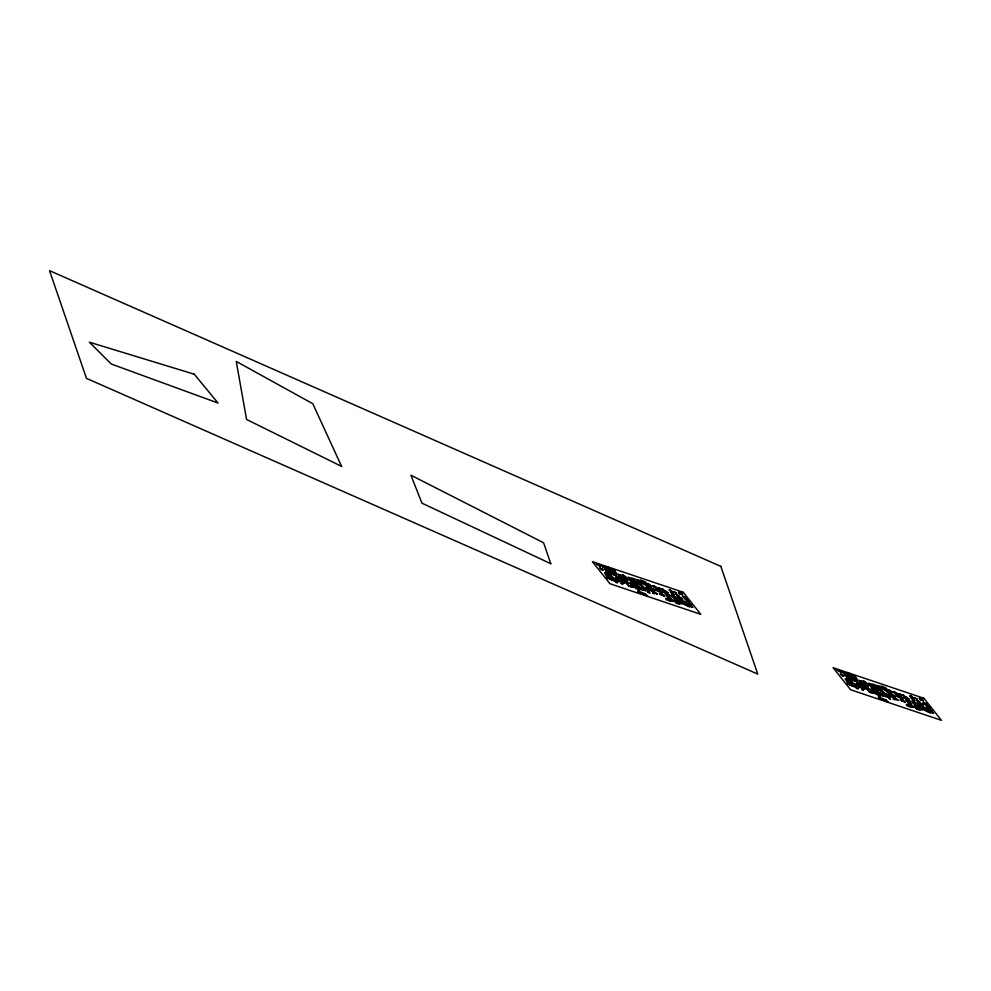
<?xml version="1.0" encoding="UTF-8"?>
<svg xmlns="http://www.w3.org/2000/svg" width="991" height="991" viewBox="0 0 991 991"><rect width="100%" height="100%" fill="white"/><g stroke="black" fill="none" stroke-linecap="round" stroke-linejoin="round"><path stroke-width="1.49" d="M610.543 577.964L606.12 577.468L617.69 582.584L613.144 577.456L610.939 576.613L610.543 577.964L608.177 575.176L611.385 576.155L611.113 575.325L608.14 573.182L609.676 574.396M851.207 683.988L846.797 683.493L858.355 688.609L853.808 683.48L851.603 682.638L851.207 683.988L848.841 681.201L852.062 682.18L851.777 681.35L848.804 679.207L850.34 680.433M602.02 566.22L603.804 566.307L605.786 568.301L602.02 566.22L603.544 567.434L602.528 567.05M842.684 672.245L844.468 672.332L846.45 674.326L842.684 672.245L844.208 673.471L843.205 673.075M604.56 569.342L604.46 568.153L607.26 569.404L607.966 570.729L604.56 569.342L606.554 570.482M845.224 675.367L845.125 674.177L847.924 675.428L848.63 676.754L845.224 675.367L847.231 676.506M613.379 573.616L614.209 575.114L609.824 573.492L611.224 573.442L608.982 571.014L613.057 573.108M854.044 679.64L854.874 681.139L850.489 679.516L851.901 679.467L849.646 677.039L853.722 679.132M668.714 595.69L669.544 595.455L669.098 594.91L664.998 593.51L666.225 595.257L669.16 596.235L667.104 595.157L667.55 595.702M909.379 701.715L910.209 701.479L909.763 700.934L905.675 699.535L906.889 701.281L909.825 702.26L907.781 701.182L908.227 701.727M685.772 598.638L686.577 598.49L685.896 597.598L682.328 595.963L685.772 598.638L683.728 597.548M927.242 704.514L924.392 703.573L923.005 701.987L927.242 704.514L925.582 703.288M596.371 563.867L599.505 564.709L600.496 566.456L596.693 564.375M837.036 669.891L840.17 670.734L841.161 672.48L837.358 670.399M630.462 586.647L633.732 587.49L631.292 583.749L628.145 582.658L626.188 580.515L623.587 580.094L628.777 586.003L630.462 586.647L628.455 585.495M871.126 692.672L874.409 693.514L871.956 689.773L868.81 688.683L866.852 686.54L864.263 686.119L869.441 692.028L871.126 692.672L869.132 691.52M674.598 597.053L677.534 597.709L678.302 598.973L673.149 597.833L670.882 595.145L674.66 597.077L672.616 596L674.214 596.532M915.263 703.077L918.199 703.734L918.979 704.997L913.813 703.858L911.559 701.182L915.337 703.102L913.281 702.024L914.891 702.557M667.104 596.087L670.176 597.189L670.684 598.019L669.755 597.92L671.18 598.985L668.752 598.49L666.658 595.541M907.781 702.111L910.84 703.214L911.348 704.044L910.432 703.944L911.844 705.01L909.428 704.514L907.335 701.566M602.144 569.503L603.469 569.936L599.617 567.818L602.466 570.011L600.781 569.367M842.821 675.528L844.134 675.961L840.294 673.843L843.13 676.035L841.446 675.391M622.571 574.792L623.983 577.369L626.015 578.509L624.429 578.62L627.749 580.503L626.882 579.24L628.207 579.747L627.699 578.917L622.571 574.792L624.578 575.932M863.235 680.817L864.66 683.394L866.679 684.533L865.093 684.645L868.413 686.528L867.546 685.264L868.884 685.772L868.364 684.942L863.235 680.817L865.242 681.957M683.765 602.392L686.726 602.949L685.177 601.574L680.272 600.261L681.932 602.181L684.211 602.937L682.155 601.859L682.601 602.404M924.43 708.416L927.39 708.974L925.854 707.599L920.936 706.286L922.596 708.206L924.876 708.961L922.832 707.884L923.278 708.441M658.408 588.01L657.516 587.799L660.464 589.794L659.771 588.146L658.086 587.502L660.093 588.654M899.072 694.034L898.193 693.824L901.141 695.818L900.447 694.171L898.75 693.527L900.757 694.679M645.079 584.442L647.705 585.347L645.116 581.791L640.384 579.983L643.654 583.129L642.118 581.903M885.743 690.467L888.382 691.371L885.781 687.816L881.049 686.007L884.319 689.154L882.795 687.927M678.959 593.25L682.737 594.749L681.337 593.076L678.538 592.123L679.492 593.82L681.015 594.253M682.204 594.179L680.681 593.733L681.213 594.315M672.071 591.528L669.012 589.868L672.604 592.098L669.817 589.534L670.065 590.314M919.623 699.274L923.414 700.773L922.002 699.101L919.202 698.147L920.168 699.844L921.692 700.278M922.869 700.203L921.345 699.757L921.89 700.34M912.736 697.553L911.212 697.119L913.268 698.122L911.274 695.793L910.481 695.558L911.076 697.094L909.688 695.893L910.729 696.339M637.362 583.749L636.346 583.352L637.882 584.579L636.891 583.216L630.189 580.924L631.886 583.08L638.068 585.408L637.312 584.356M878.038 689.773L877.023 689.389L878.546 690.603L877.555 689.24L870.854 686.949L872.551 689.104L878.732 691.433L877.976 690.38M676.308 601.19L674.301 600.608L676.345 603.284L679.318 604.213L676.308 601.19L677.745 602.392M916.972 707.215L914.966 706.633L917.009 709.308L919.982 710.237L916.972 707.215L918.422 708.429M677.745 595.876L675.887 594.29L679.442 596.545M918.409 701.901L916.551 700.315L920.106 702.569M663.475 591.8L665.072 592.333L663.029 591.255L667.042 593.869L665.865 592.308L668.529 593.151L666.46 591.701M904.139 697.825L905.749 698.358L903.693 697.28L907.719 699.894L906.542 698.333L909.193 699.175L907.124 697.726M618.421 576.911L620.428 578.063L616.105 576.031L618.768 579.103L622.881 580.714L620.824 579.685L621.332 580.255M859.086 682.948L861.092 684.087L856.769 682.056L859.432 685.128L863.557 686.738L861.489 685.71L862.009 686.28M679.764 598.651L677.522 596.471L681.56 597.821L682.811 599.233L679.318 598.106L681.374 599.183L680.928 598.638M920.428 704.675L918.186 702.495L922.237 703.845L923.476 705.258L919.995 704.13L922.039 705.208L921.593 704.663M690.232 605.377L690.863 606.641L692.932 607.372L689.823 604.844L691.854 605.935M930.896 711.402L931.528 712.665L933.609 713.396L930.487 710.869L932.531 711.959M620.663 575.077L618.074 574.272L620.23 576.254L622.447 576.712L620.663 575.077L622.187 576.304M687.742 604.535L684.62 603.123L682.675 603.63L689.761 607.111L688.683 604.844L684.831 603.643L685.277 604.188M861.328 681.114L858.739 680.297L860.906 682.279L863.111 682.737L861.328 681.114L862.864 682.328M928.418 710.559L925.297 709.147L923.339 709.655L930.438 713.136L929.347 710.869L925.495 709.667L925.941 710.213M687.172 600.261L684.892 598.824L688.188 600.645L686.627 599.419M924.392 703.573L928.852 706.67L925.557 704.849M609.688 569.045L614.977 571.002L617.071 574.669L612.165 572.067L614.284 572.761L609.899 568.004L606.071 566.617L607.26 568.5L609.998 569.54L608.313 568.896M850.352 675.069L855.642 677.026L857.735 680.693L852.83 678.092L854.948 678.785L850.575 674.029L846.735 672.641L847.924 674.524L850.674 675.565L848.977 674.921M638.774 589.781L635.528 588.196L634.327 586.536L637.783 587.836L639.79 590.165L638.254 588.951L639.269 589.335M879.438 695.806L876.193 694.22L874.991 692.56L878.447 693.861L880.454 696.19L878.918 694.976L879.934 695.36M665.432 591.169L661.48 588.654L664.639 591.788M661.926 589.199L663.536 589.732L663.09 589.187M666.311 592.853L667.922 593.386L667.476 592.841M669.544 595.455L667.488 594.377M677.98 598.254L674.921 597.276L676.964 598.353L675.924 597.177M667.377 596.681L669.42 597.759L667.823 597.226M679.516 601.797L677.906 601.264L679.306 603.346L681.597 604.027L680.086 602.008L678.352 601.81M906.108 697.193L902.157 694.679L905.303 697.813M902.59 695.224L904.201 695.756L903.755 695.211M906.988 698.878L908.586 699.411L908.14 698.866M910.209 701.479L908.165 700.402M918.645 704.279L915.585 703.3L917.641 704.378L917.195 703.833M908.041 702.706L910.097 703.783L908.487 703.251M920.181 707.822L918.583 707.289L919.97 709.37L922.262 710.052L920.763 708.032L919.016 707.834M689.463 603.977L688.448 603.234L691.507 605.08L689.463 603.977L691.099 604.547M930.128 710.002L929.112 709.259L932.172 711.104L930.128 710.002L931.763 710.572M647.792 590.884L649.514 591.466L646.268 589.657L647.792 590.884L647.284 590.054M888.456 696.908L890.178 697.491L886.933 695.682L888.456 696.908L887.948 696.078M686.713 600.992L689.265 602.008L689.402 602.999L686.305 600.459L688.349 601.562M927.39 707.017L929.942 708.032L930.066 709.023L926.981 706.484L929.013 707.586M686.577 598.49L684.917 597.263M672.802 600.695L671.811 600.348L673.459 601.574L672.294 600.001L669.606 599.06L670.535 600.571L672.468 601.227M913.467 706.719L912.488 706.372L914.123 707.599L912.959 706.026L910.283 705.084L911.2 706.595L913.132 707.252M631.143 580.478L629.706 579.958L628.207 577.121L630.771 578.063L632.828 581.122L631.143 580.478L632.506 580.615M871.807 686.503L870.371 685.983L868.872 683.146L871.436 684.087L873.492 687.147L871.807 686.503L873.182 686.639M639.889 583.947L641.623 584.566L639.331 580.54L631.812 578.013L633.484 580.875L638.105 582.25L639.889 583.947L638.365 582.72M660.762 593.795L663.697 594.848L664.664 596.495L659.387 593.646M880.553 689.971L882.287 690.591L879.996 686.565L872.476 684.038L874.149 686.899L878.769 688.274L880.553 689.971L879.029 688.745M901.426 699.819L904.362 700.872L905.34 702.52L900.051 699.671M674.239 598.948L676.742 600.546L674.871 599.951L673.892 598.44L675.912 599.567M914.904 704.973L917.418 706.571L915.548 705.976L914.569 704.465L916.588 705.592M661.356 592.841L656.599 590.537L655.249 588.555L660.7 590.648L662.372 593.237L660.836 592.011L661.852 592.407M902.021 698.866L897.264 696.562L895.926 694.58L901.364 696.673L903.036 699.262L901.5 698.036L902.516 698.432M640.743 580.528L642.75 581.68L641.053 581.036M615.3 571.497L613.293 570.358M646.082 583.327L644.398 582.683L646.392 583.823M653.156 586.585L657.603 588.84L654.246 586.065M607.805 569.552L610.159 571.039L607.495 569.045L609.49 570.197M609.973 570.234L612.203 571.634L609.651 569.738L611.658 570.878M604.783 568.661L606.145 568.797M615.783 572.773L614.098 572.129L616.105 573.269M640.149 582.138L638.452 581.494L640.805 583.265M647.396 584.851L646.021 584.702M651.26 586.325L649.885 586.177L651.582 586.833L649.898 584.504L646.937 583.464L649.885 586.177M628.443 577.84L630.449 578.992L628.765 578.348M643.233 583.55L645.24 584.702L642.639 582.733M638.774 581.99L640.459 582.634M616.749 574.173L615.374 574.024M655.794 589.447L657.801 590.586L656.116 589.942M606.467 571.262L608.846 572.773L606.839 572.104L606.145 570.766L608.152 571.906M650.257 587.688L646.256 585.755L648.337 587.713L650.022 588.357L649.365 587.329L653.465 589.137L654.94 591.045L650.009 587.787M614.581 574.557L616.588 575.709L613.615 573.64L616.266 575.201M648.027 587.205L649.712 587.849M642.255 585.396L639.071 583.798L640.136 585.57L643.58 586.92L640.248 584.244M653.787 589.633L651.781 588.493M621.964 578.075L623.971 579.215L621.097 576.911L623.649 578.719M625.742 579.363L627.427 580.008M654.63 590.537L653.255 590.401M643.258 586.424L641.895 586.276M604.906 573.157L606.591 573.801L604.584 572.662L606.244 575.709L609.936 578.038M645.649 588.344L647.656 589.484L645.067 587.403L647.334 588.988M650.294 590.289L652.301 591.429L651.037 589.434L648.387 588.765L651.979 590.933M611.075 575.66L609.7 575.511M633.484 584.863L636.755 586.177L637.609 587.552L634.29 586.288L633.175 584.368L635.169 585.508M655.423 593.2L657.429 594.34L653.626 591.714L657.107 593.844M608.363 575.548L606.678 574.904L608.685 576.056M613.454 577.964L611.447 576.812M618.211 579.673L615.547 578.298L615.411 577.245L619.586 580.231L616.216 578.533M633.98 585.78L635.987 586.932M645.488 590.264L644.472 588.629L641.747 587.589L643.63 589.93L645.81 590.772L644.125 590.128M634.327 586.536L636.333 587.675L634.649 587.031M647.879 591.999L649.885 593.151L647.247 591.181L649.563 592.643M881.408 686.552L883.415 687.704L881.73 687.06M855.964 677.522L853.957 676.382M886.747 689.352L885.062 688.708L887.069 689.86M893.82 692.61L898.28 694.864L894.91 692.09M850.637 676.271L852.867 677.658L850.315 675.763L852.322 676.915M848.469 675.577L850.823 677.064L848.16 675.069L850.167 676.221M845.447 674.685L846.822 674.821M856.459 678.798L854.762 678.154L856.769 679.293M880.813 688.163L879.128 687.519L881.47 689.29M888.06 690.876L886.685 690.727M891.925 692.35L890.562 692.213L892.247 692.858L890.562 690.529L887.602 689.488L890.562 692.213M869.107 683.864L871.114 685.016L869.429 684.372M883.898 689.575L885.904 690.727L883.303 688.757M879.438 688.014L881.135 688.658M857.413 680.198L856.051 680.049M896.459 695.471L898.465 696.611L896.781 695.967M847.132 677.287L849.522 678.798L847.503 678.129L846.822 676.791L848.829 677.931M888.692 693.229L890.698 694.381L886.933 691.78L890.513 692.957L890.376 693.873M892.445 694.518L895.616 697.069L890.674 693.811L894.452 695.657M855.245 680.582L857.252 681.734L854.279 679.665L856.93 681.226M882.919 691.421L879.735 689.823L880.801 691.594L884.245 692.944L880.925 690.269M866.407 685.388L868.091 686.032M862.628 684.1L864.635 685.239L861.761 682.935L864.325 684.744M895.294 696.562L893.932 696.425M883.935 692.449L882.56 692.3M845.571 679.182L847.255 679.826L845.261 678.686L846.909 681.734L850.6 684.063M886.313 694.369L888.32 695.509L885.743 693.427L887.998 695.013M890.959 696.314L892.965 697.466L891.702 695.459L889.063 694.79L892.643 696.958M851.74 681.684L850.365 681.535M874.149 690.888L877.419 692.201L878.274 693.576L874.966 692.313L873.839 690.393L875.846 691.532M896.099 699.225L898.094 700.364L894.291 697.738L897.784 699.869M849.039 681.573L847.355 680.928L849.349 682.081M854.131 683.988L852.124 682.836M858.887 685.698L856.224 684.323L856.075 683.27L860.25 686.255L856.881 684.558M874.644 691.805L876.651 692.957M886.165 696.289L885.136 694.666L882.411 693.613L884.294 695.955L886.474 696.797L884.79 696.153M874.991 692.56L876.998 693.7L875.313 693.056M888.543 698.023L890.55 699.175L887.911 697.206L890.24 698.667M600.038 565.13L599.022 564.746L600.546 565.96M639.839 581.37L638.315 580.144M647.569 584.219L649.093 585.433L648.089 585.049M625.903 576.935L624.887 576.539L626.423 577.765M634.104 580.255L632.568 579.029L634.649 581.209L633.125 579.995L634.141 580.379M618.211 574.47L619.747 575.697M661.208 591.478L659.684 590.252M627.699 578.917L626.684 578.521L627.192 579.351M616.774 576.824L618.31 578.05L617.294 577.654M644.645 588.914L643.63 588.53L645.166 589.744M619.078 579.401L618.062 579.017L618.57 579.846M637.263 587.006L635.739 585.792M615.151 579.586L614.135 579.202L615.671 580.416M606.12 577.468L607.656 578.682M840.702 671.155L839.687 670.771L841.21 671.985M880.503 687.395L878.98 686.168M888.233 690.244L889.769 691.458L888.754 691.074M866.58 682.96L865.564 682.564L867.088 683.79M858.875 680.495L860.411 681.721M901.884 697.503L900.348 696.289M868.364 684.942L867.348 684.546L867.868 685.376M857.438 682.849L858.974 684.075L857.958 683.679M885.31 694.939L884.306 694.555L885.83 695.769M859.742 685.425L858.726 685.041L859.247 685.871M877.939 693.031L876.403 691.817M855.828 685.611L854.812 685.227L856.335 686.441M846.797 683.493L848.321 684.707M670.684 598.019L669.16 596.805M911.348 704.044L909.825 702.83M678.934 595.851L676.94 594.699M673.892 594.266L672.493 594.092L674.19 594.761L673.273 593.237L670.3 591.875L672.493 594.092M919.598 701.876L917.604 700.724M914.557 700.29L913.157 700.129L914.854 700.786L913.937 699.262L910.964 697.899L913.157 700.129M675.082 601.426L676.519 602.627L675.49 602.218M915.746 707.45L917.183 708.664L916.155 708.243M863.037 686.168L860.25 683.765M622.373 580.144L619.573 577.741M927.105 710.2L927.551 710.745L925.458 710.138L929.459 712.145L927.056 710.671M686.441 604.176L686.874 604.721L684.781 604.114L688.795 606.12L686.391 604.646M927.291 705.443L927.849 706.286M896.917 693.242L893.535 691.569L893.82 692.226M874.05 688.039L872.365 687.395M873.926 693.366L872.241 692.721M867.311 688.411L865.304 687.258L868.19 689.24L866.184 688.101M656.24 587.217L652.858 585.545L653.156 586.201M633.385 582.014L631.701 581.358M633.261 587.341L631.577 586.697M626.646 582.374L624.64 581.234L627.514 583.216L625.519 582.076M881.668 694.096L882.188 694.926L880.652 693.712M857.834 688.943L856.298 687.717L856.819 688.547M842.61 674.735L843.118 675.565M641.004 588.072L641.524 588.902L639.988 587.688M617.17 582.919L615.634 581.692L616.154 582.522M601.933 568.71L602.454 569.54M846.525 678.401L846.946 679.331M605.86 572.377L606.281 573.306M674.561 592.209L673.62 591.491L676.63 593.225L674.561 592.209M915.226 698.246L914.297 697.515L917.294 699.25L915.226 698.246M676.915 599.282L675.552 598.403L679.008 599.617L681.003 601.909L678.6 601.128L676.915 599.282M917.579 705.307L916.229 704.428L919.673 705.642L921.68 707.933L919.264 707.153L917.579 705.307M194.273 374.214L89.401 342.205L111.265 364.019L218.02 403.052L194.273 374.214M609.341 568.611L608.04 567.942L609.341 568.611M850.005 674.636L848.705 673.967L850.005 674.636M666.237 591.429L664.639 590.896L666.683 591.974L666.237 591.429M673.533 595.343L671.923 594.811L673.979 595.888L673.533 595.343M680.644 597.796L679.046 597.263L681.09 598.341L680.644 597.796M673.57 596.842L671.96 596.309L674.004 597.387L673.57 596.842M682.415 600.93L680.805 600.397L682.849 601.475L682.415 600.93M679.194 600.026L677.596 599.493L679.64 600.571L679.194 600.026M683.047 601.636L681.436 601.103L683.48 602.194L683.047 601.636M679.962 601.091L678.352 600.558L680.408 601.636L679.962 601.091M906.914 697.453L905.303 696.921L907.347 697.998L906.914 697.453M914.197 701.368L912.587 700.835L914.643 701.913L914.197 701.368M921.32 703.821L919.71 703.288L921.754 704.366L921.32 703.821M914.235 702.867L912.624 702.334L914.681 703.412L914.235 702.867M923.079 706.955L921.469 706.422L923.525 707.5L923.079 706.955M919.871 706.05L918.261 705.518L920.317 706.595L919.871 706.05M923.711 707.661L922.101 707.14L924.157 708.218L923.711 707.661M920.627 707.116L919.029 706.583L921.073 707.661L920.627 707.116M683.245 592.259L592.407 561.662L609.948 583.724L700.786 614.321L683.245 592.259M923.909 698.283L833.072 667.686L850.612 689.748L941.45 720.346L923.909 698.283M670.201 601.079L666.336 599.753L665.605 598.329L668.417 598.849L670.201 601.079M910.878 707.103L907.013 705.778L906.269 704.353L909.081 704.874L910.878 707.103M639.381 587.118L637.287 586.387L639.418 588.852L642.924 590.202L639.381 587.118M880.045 693.143L877.964 692.412L880.082 694.889L883.588 696.227L880.045 693.143M608.499 567.62L606.814 566.963L608.499 567.62M653.998 586.523L652.313 585.879L653.998 586.523M612.822 573.554L611.125 572.909L612.822 573.554M635.615 582.956L633.93 582.312L635.615 582.956M607.471 572.563L605.774 571.918L607.471 572.563M632.679 582.299L630.994 581.655L632.679 582.299M620.589 579.017L618.904 578.372L620.589 579.017M661.517 594.773L659.82 594.129L661.517 594.773M608.35 576.068L606.653 575.424L608.35 576.068M621.865 581.395L620.168 580.751L621.865 581.395M654.295 593.659L652.611 593.014L654.295 593.659M628.195 583.934L626.51 583.29L628.195 583.934M668.801 599.357L667.116 598.713L668.801 599.357M632.109 585.631L630.425 584.987L632.109 585.631M669.656 600.459L667.959 599.815L669.656 600.459M623.017 582.819L621.332 582.175L623.017 582.819M619.486 581.618L617.802 580.974L619.486 581.618M615.857 580.676L614.172 580.032L615.857 580.676M612.141 579.859L610.444 579.215L612.141 579.859M622.757 584.009L621.072 583.365L622.757 584.009M849.163 673.645L847.478 673L849.163 673.645M894.662 692.548L892.978 691.904L894.662 692.548M853.486 679.578L851.802 678.934L853.486 679.578M848.135 678.587L846.45 677.943L848.135 678.587M873.344 688.324L871.659 687.68L873.344 688.324M861.253 685.054L859.569 684.409L861.253 685.054M902.182 700.798L900.497 700.154L902.182 700.798M849.014 682.093L847.33 681.449L849.014 682.093M862.529 687.42L860.845 686.775L862.529 687.42M894.96 699.683L893.275 699.039L894.96 699.683M868.872 689.959L867.175 689.315L868.872 689.959M909.465 705.394L907.781 704.737L909.465 705.394M872.774 691.656L871.089 691.012L872.774 691.656M910.32 706.484L908.636 705.84L910.32 706.484M860.163 687.643L858.466 686.998L860.163 687.643M863.681 688.844L861.997 688.2L863.681 688.844M856.521 686.701L854.837 686.057L856.521 686.701M852.805 685.883L851.12 685.239L852.805 685.883M863.421 690.046L861.736 689.389L863.421 690.046M637.052 580.069L636.036 579.673L637.572 580.899L637.052 580.069M626.944 581.506L625.928 581.122L627.452 582.336L626.944 581.506M631.502 584.256L630.499 583.872L632.023 585.086L631.502 584.256M623.884 582.473L622.868 582.089L624.404 583.303L623.884 582.473M611.608 578.67L610.592 578.273L612.128 579.5L611.608 578.67M877.729 686.094L876.713 685.698L878.237 686.924L877.729 686.094M874.248 685.45L873.244 685.054L875.326 687.234L873.789 686.02L874.768 686.28L874.248 685.45M867.608 687.531L866.592 687.147L868.128 688.361L867.608 687.531M872.179 690.281L871.163 689.897L872.687 691.111L872.179 690.281M864.561 688.497L863.545 688.113L865.069 689.327L864.561 688.497M852.272 684.694L851.269 684.298L852.793 685.524L852.272 684.694M609.936 579.066L608.511 577.703L609.936 579.066M850.6 685.091L849.188 683.728L850.6 685.091M680.445 602.59L679.417 602.169L680.867 603.383L680.445 602.59M921.122 708.615L920.082 708.193L921.531 709.407L921.122 708.615M720.853 566.394L49.55 270.654L86.465 378.364L757.768 674.103L720.853 566.394M885.768 699.77L878.36 696.884L878.596 697.937L888.481 702.161L885.768 699.77M645.104 593.745L637.696 590.859L637.931 591.912L647.804 596.136L645.104 593.745M550.785 563.718L421.98 503.18L410.918 475.209L543.601 542.783L550.785 563.718M341.622 466.427L246.561 419.453L236.254 361.43L312.797 403.709L341.622 466.427"/></g></svg>
